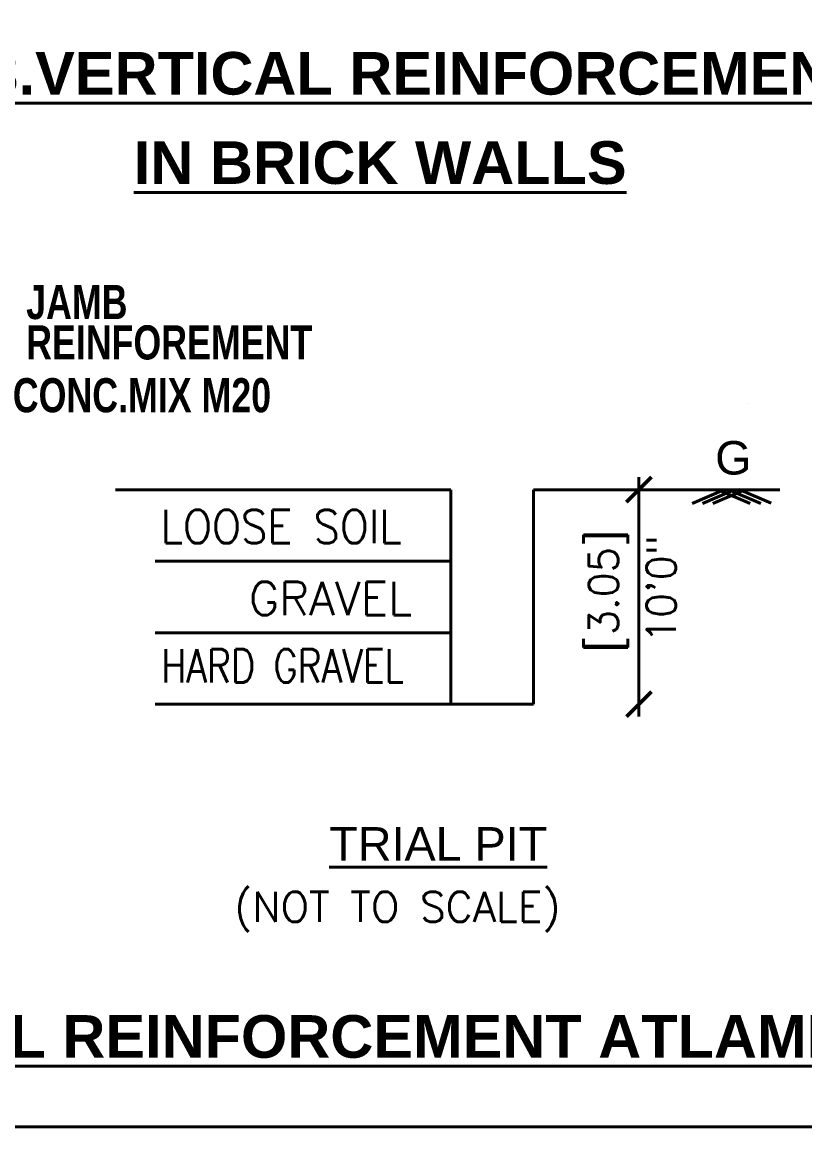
# Model space of a CAD drawing. Header units: metres. Extents: x 3592 to 3825, y 373 to 546.
# Drawn here: x 3649.84 to 3654.66, y 457.63 to 464.42 of the extents above; entities that cross this region are included whole.
import ezdxf

# ---------------------------------------------------------------- set-up
doc = ezdxf.new("R2010")
doc.units = ezdxf.units.M
doc.layers.add('TEXT', color=2, linetype='Continuous', lineweight=20)
doc.styles.add('T1', font='ROMANS.shx', dxfattribs={"width": 0.96, "height": 4})
doc.styles.add('t18', font='romans.shx', dxfattribs={"bigfont": 'bigfont.shx'})
doc.styles.add('t7', font='arial.ttf')
doc.styles.add('t8', font='arialbd.ttf')

# ---------------------------------------------------------------- blocks, each defined once
blk = doc.blocks.new('_ArchTick')
at = {"color": 0, "linetype": 'ByBlock', "const_width": 0.15}
blk.add_lwpolyline([(-0.5, -0.5), (0.5, 0.5)], dxfattribs=at)
blk = doc.blocks.new('RGHG')
at = {"color": 0, "lineweight": 40}
for p, q in [((286317.56, 37059.84), (286317.56, 37098.51)), ((286287.19, 37096.49), (286233.02, 37096.49)), ((286287.19, 37096.49), (286287.19, 37061.86)), ((286340.34, 37096.49), (286300.53, 37096.49)), ((286300.53, 37096.49), (286300.53, 37061.86)), ((286331.29, 37096.49), (286326.13, 37094.26)), ((286332.96, 37096.49), (286327.8, 37094.26)), ((286334.64, 37096.49), (286329.48, 37094.26)), ((286330.38, 37096.49), (286335.54, 37094.26)), ((286332.06, 37096.49), (286337.22, 37094.26)), ((286333.73, 37096.52), (286338.89, 37094.29)), ((286287.19, 37084.95), (286239.41, 37084.95)), ((286287.19, 37073.4), (286239.41, 37073.4)), ((286287.19, 37061.86), (286239.41, 37061.86)), ((286287.19, 37061.86), (286300.53, 37061.86))]:
    blk.add_line(p, q, dxfattribs=at)
at = {"color": 0, "linetype": 'ByBlock', "lineweight": 40}
blk.add_lwpolyline([(286083.35, 36993.59), (286517.28, 36993.59), (286517.28, 37331.41), (286083.35, 37331.41)], close=True, dxfattribs=at)
at = {"layer": 'TEXT', "color": 0, "lineweight": 40}
blk.add_line((286335.02, 37110.47), (286335.02, 37110.47), dxfattribs=at)
at = {"color": 0, "lineweight": 40, "xscale": -4.049991900101303, "yscale": 4.049991900101303, "zscale": 4.049991899999998}
for p, rotation in [((286317.56, 37096.49), 270), ((286317.56, 37061.86), 90)]:
    blk.add_blockref('_ArchTick', p, dxfattribs=dict(at, rotation=rotation))
at = {"color": 0, "lineweight": 40}
for s, height, style, p in [('%%U3.VERTICAL REINFORCEMENT ', 6.885, 't8', (286212, 37160.29)), (' %%UIN BRICK WALLS', 6.885, 't8', (286233.3, 37145.87)), ('G', 5.4, 't7', (286329.87, 37098.94)), ('GRAVEL', 5.4, 't18', (286254.57, 37076.23)), ('%%uTRIAL PIT', 5.4, 't7', (286267.54, 37036.6)), ('(NOT TO SCALE)', 4.86, 't18', (286252.19, 37026.7)), ('%%U4.VERTICAL REINFORCEMENT ATLAMBS OF OPENINGS', 6.885, 't8', (286165.65, 37004.75))]:
    blk.add_text(s, height=height, dxfattribs=dict(at, style=style)).set_placement(p)
at = {"color": 0, "linetype": 'Continuous', "lineweight": 40, "style": 't8', "width": 0.75}
for s, height, p in [('JAMB', 5.513, (286218.58, 37124.04)), ('REINFOREMENT', 5.5131, (286218.58, 37117.52)), ('CONC.MIX M20', 5.5131, (286216.42, 37108.99))]:
    blk.add_text(s, height=height, dxfattribs=at).set_placement(p)
at = {"color": 0, "lineweight": 40, "style": 't18'}
for s, width, p in [('LOOSE SOIL ', 0.92, (286240.29, 37087.83)), ('HARD GRAVEL ', 0.8, (286240.38, 37065.35))]:
    blk.add_text(s, height=5.4, dxfattribs=dict(at, width=width)).set_placement(p)
at = {"color": 0, "lineweight": 40, "style": 'T1'}
for s, p in [('[3.05]', (286314.21, 37070.19)), ('10\'0"', (286323.53, 37071.72))]:
    blk.add_text(s, height=4.725, rotation=90, dxfattribs=at).set_placement(p)

msp = doc.modelspace()

# ---------------------------------------------------------------- linework, layer by layer
msp.add_lwpolyline([(3751.99791, 525.94549), (3627.83337, 525.94549), (3627.83337, 457.62569), (3751.99791, 457.62569)], close=True)
at = {"extrusion": (-4.12703e-05, 0, 1), "elevation": -0.14911}
msp.add_lwpolyline([(3627.83337, 470.49794), (3627.83337, 457.62569), (3687.7044, 457.62569), (3687.7044, 470.49794)], close=True, dxfattribs=at)

# ---------------------------------------------------------------- block references
at = {"extrusion": (-4.12703e-05, -0.000191955, 1), "xscale": 0.0381040884804032, "yscale": 0.0381040884804032, "zscale": 0.0381040884804032}
msp.add_blockref('RGHG', (-7256.23421, -951.98126, -0.23942), dxfattribs=at)

doc.saveas('drawing.dxf')
